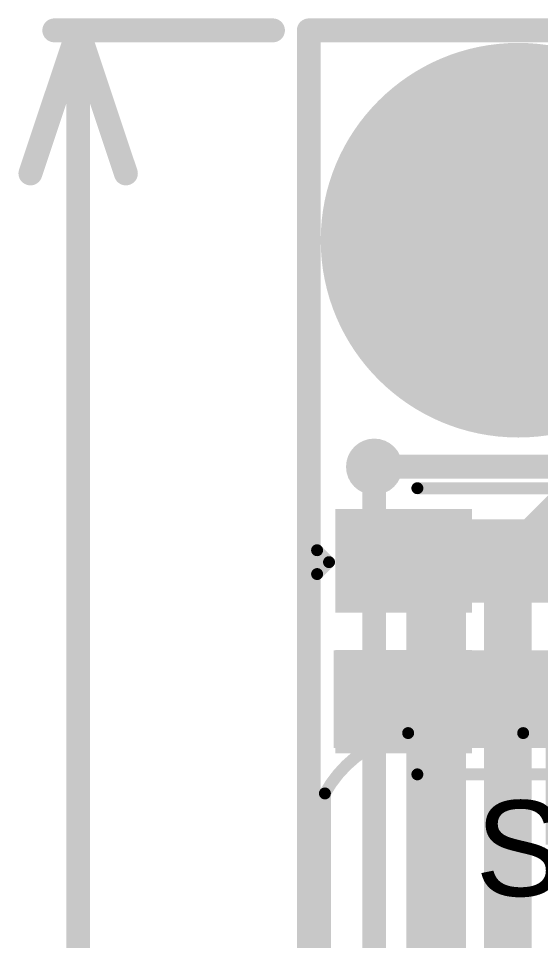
# Model space of a CAD drawing. Header units: millimetres. Extents: x -0.91 to 0.79, y -0.9 to 0.79.
# Drawn here: x -0.909 to -0.6903, y 0.4043 to 0.791 of the extents above; entities that cross this region are included whole.
import ezdxf

# ---------------------------------------------------------------- set-up
doc = ezdxf.new("R2010")
doc.units = ezdxf.units.MM
doc.header["$MEASUREMENT"] = 0
for name, color, linetype in [('BottomLayer', 5, 'Continuous'), ('BottomOverlay', 54, 'Continuous'), ('BottomPaste', 16, 'Continuous'), ('BottomSolder', 6, 'Continuous'), ('Mechanical1', 6, 'Continuous'), ('Mechanical2', 216, 'Continuous'), ('MultiLayer', 9, 'Continuous'), ('PadHoleLayer', 156, 'Continuous'), ('TopLayer', 1, 'Continuous'), ('TopOverlay', 2, 'Continuous'), ('TopPaste', 8, 'Continuous'), ('TopSolder', 216, 'Continuous'), ('ViaHoleLayer', 16, 'Continuous')]:
    doc.layers.add(name, color=color, linetype=linetype)
doc.styles.add('Arial', font='', dxfattribs={"height": 0.2})
doc.styles.get('Arial').set_extended_font_data('Arial')

# ---------------------------------------------------------------- blocks, each defined once
blk = doc.blocks.new('TS_1185EC_C_D_B__9')
at = {"layer": 'TopLayer'}
for points in [[(-0.10039, 0.04724), (-0.05118, 0.04724), (-0.05118, 0.01181), (-0.10039, 0.01181)], [(0.05118, 0.04724), (0.10039, 0.04724), (0.10039, 0.01181), (0.05118, 0.01181)], [(-0.10039, -0.01181), (-0.05118, -0.01181), (-0.05118, -0.04724), (-0.10039, -0.04724)], [(0.05118, -0.01181), (0.10039, -0.01181), (0.10039, -0.04724), (0.05118, -0.04724)]]:
    blk.add_hatch(color=1, dxfattribs=at).paths.add_polyline_path(points)
at = {"layer": 'TopPaste'}
for points in [[(-0.10039, 0.04724), (-0.05118, 0.04724), (-0.05118, 0.01181), (-0.10039, 0.01181)], [(0.05118, 0.04724), (0.10039, 0.04724), (0.10039, 0.01181), (0.05118, 0.01181)], [(-0.10039, -0.01181), (-0.05118, -0.01181), (-0.05118, -0.04724), (-0.10039, -0.04724)], [(0.05118, -0.01181), (0.10039, -0.01181), (0.10039, -0.04724), (0.05118, -0.04724)]]:
    blk.add_hatch(color=8, dxfattribs=at).paths.add_polyline_path(points)
at = {"layer": 'TopSolder'}
for points in [[(-0.10439, 0.05124), (-0.04718, 0.05124), (-0.04718, 0.00781), (-0.10439, 0.00781)], [(0.04718, 0.05124), (0.10439, 0.05124), (0.10439, 0.00781), (0.04718, 0.00781)], [(-0.10439, -0.00781), (-0.04718, -0.00781), (-0.04718, -0.05124), (-0.10439, -0.05124)], [(0.04718, -0.00781), (0.10439, -0.00781), (0.10439, -0.05124), (0.04718, -0.05124)]]:
    blk.add_hatch(color=216, dxfattribs=at).paths.add_polyline_path(points)
at = {"layer": 'TopOverlay', "const_width": 0.005}
for points in [[(-0.07, 0.06), (0.07, 0.06)], [(-0.112, 0.034), (-0.107, 0.029)], [(-0.112, 0.024), (-0.112, 0.034)], [(-0.112, 0.024), (-0.107, 0.029)], [(-0.07, -0.06), (0.07, -0.06)]]:
    blk.add_lwpolyline(points, dxfattribs=at)
at = {"layer": 'TopOverlay', "const_width": 0.0025}
for points in [[(-0.07125, 0.06, 1), (-0.06875, 0.06, 1)], [(0.06875, 0.06, 1), (0.07125, 0.06, 1)], [(-0.11325, 0.034, 1), (-0.11075, 0.034, 1)], [(-0.11325, 0.034, 1), (-0.11075, 0.034, 1)], [(-0.10825, 0.029, 1), (-0.10575, 0.029, 1)], [(-0.10825, 0.029, 1), (-0.10575, 0.029, 1)], [(-0.11325, 0.024, 1), (-0.11075, 0.024, 1)], [(-0.11325, 0.024, 1), (-0.11075, 0.024, 1)], [(-0.07125, -0.06, 1), (-0.06875, -0.06, 1)], [(0.06875, -0.06, 1), (0.07125, -0.06, 1)]]:
    blk.add_lwpolyline(points, format="xyb", close=True, dxfattribs=at)
blk = doc.blocks.new('SLF7045T__220MR90_PF_B_58')
at = {"layer": 'BottomLayer'}
for points in [[(-0.15354, 0.04331), (-0.09449, 0.04331), (-0.09449, -0.04331), (-0.15354, -0.04331)], [(0.09449, 0.04331), (0.15354, 0.04331), (0.15354, -0.04331), (0.09449, -0.04331)]]:
    blk.add_hatch(color=5, dxfattribs=at).paths.add_polyline_path(points)
at = {"layer": 'BottomPaste'}
for points in [[(-0.15354, 0.04331), (-0.09449, 0.04331), (-0.09449, -0.04331), (-0.15354, -0.04331)], [(0.09449, 0.04331), (0.15354, 0.04331), (0.15354, -0.04331), (0.09449, -0.04331)]]:
    blk.add_hatch(color=16, dxfattribs=at).paths.add_polyline_path(points)
at = {"layer": 'BottomSolder'}
for points in [[(-0.15754, 0.04731), (-0.09049, 0.04731), (-0.09049, -0.04731), (-0.15754, -0.04731)], [(0.09049, 0.04731), (0.15754, 0.04731), (0.15754, -0.04731), (0.09049, -0.04731)]]:
    blk.add_hatch(color=6, dxfattribs=at).paths.add_polyline_path(points)
at = {"layer": 'BottomOverlay', "const_width": 0.005}
for points in [[(-0.13731, 0.10487, -0.222945), (-0.112, 0.13973)], [(0.112, 0.13973, -0.222945), (0.13731, 0.10487)], [(-0.112, -0.13973, -0.222945), (-0.13731, -0.10487)], [(0.13731, -0.10487, -0.222945), (0.112, -0.13973)]]:
    blk.add_lwpolyline(points, format="xyb", dxfattribs=at)
for points in [[(0.112, 0.13973), (-0.112, 0.13973)], [(-0.13731, 0.05669), (-0.13731, 0.10487)], [(0.13731, 0.05669), (0.13731, 0.10487)], [(-0.13731, -0.10487), (-0.13731, -0.05669)], [(0.13731, -0.10487), (0.13731, -0.05669)], [(0.112, -0.13973), (-0.112, -0.13973)]]:
    blk.add_lwpolyline(points, dxfattribs=at)
at = {"layer": 'BottomOverlay', "const_width": 0.0025}
for points in [[(-0.11325, 0.13973, 1), (-0.11075, 0.13973, 1)], [(-0.11325, 0.13973, 1), (-0.11075, 0.13973, 1)], [(0.11075, 0.13973, 1), (0.11325, 0.13973, 1)], [(0.11075, 0.13973, 1), (0.11325, 0.13973, 1)], [(-0.13856, 0.10487, 1), (-0.13606, 0.10487, 1)], [(-0.13856, 0.10487, 1), (-0.13606, 0.10487, 1)], [(0.13606, 0.10487, 1), (0.13856, 0.10487, 1)], [(0.13606, 0.10487, 1), (0.13856, 0.10487, 1)], [(-0.13856, 0.05669, 1), (-0.13606, 0.05669, 1)], [(0.13606, 0.05669, 1), (0.13856, 0.05669, 1)], [(-0.13856, -0.05669, 1), (-0.13606, -0.05669, 1)], [(0.13606, -0.05669, 1), (0.13856, -0.05669, 1)], [(-0.13856, -0.10487, 1), (-0.13606, -0.10487, 1)], [(-0.13856, -0.10487, 1), (-0.13606, -0.10487, 1)], [(0.13606, -0.10487, 1), (0.13856, -0.10487, 1)], [(0.13606, -0.10487, 1), (0.13856, -0.10487, 1)], [(-0.11325, -0.13973, 1), (-0.11075, -0.13973, 1)], [(-0.11325, -0.13973, 1), (-0.11075, -0.13973, 1)], [(0.11075, -0.13973, 1), (0.11325, -0.13973, 1)], [(0.11075, -0.13973, 1), (0.11325, -0.13973, 1)]]:
    blk.add_lwpolyline(points, format="xyb", close=True, dxfattribs=at)

msp = doc.modelspace()

# ---------------------------------------------------------------- hatches: boundary and pattern name
at = {"layer": 'BottomLayer'}
h = msp.add_hatch(color=5, dxfattribs=at)
edge = h.paths.add_edge_path()
edge.add_arc((-0.69966, 0.698), 0.07874, 0, 360)
h = msp.add_hatch(color=5, dxfattribs=at)
edge = h.paths.add_edge_path()
edge.add_arc((-0.76, 0.603), 0.01181, 0, 360)
h = msp.add_hatch(color=5, dxfattribs=at)
edge = h.paths.add_edge_path()
edge.add_arc((-0.734, 0.56224), 0.01181, 0, 360)
at = {"layer": 'BottomSolder'}
h = msp.add_hatch(color=6, dxfattribs=at)
edge = h.paths.add_edge_path()
edge.add_arc((-0.69966, 0.698), 0.08274, 0, 360)
at = {"layer": 'MultiLayer'}
h = msp.add_hatch(color=9, dxfattribs=at)
edge = h.paths.add_edge_path()
edge.add_arc((-0.69966, 0.698), 0.07874, 0, 360)
at = {"layer": 'PadHoleLayer'}
h = msp.add_hatch(color=156, dxfattribs=at)
edge = h.paths.add_edge_path()
edge.add_arc((-0.69966, 0.698), 0.06102, 0, 360)
at = {"layer": 'TopLayer'}
h = msp.add_hatch(color=1, dxfattribs=at)
edge = h.paths.add_edge_path()
edge.add_arc((-0.69966, 0.698), 0.07874, 0, 360)
h = msp.add_hatch(color=1, dxfattribs=at)
edge = h.paths.add_edge_path()
edge.add_arc((-0.76, 0.603), 0.01181, 0, 360)
for points in [[(-0.77492, 0.546), (-0.56992, 0.546), (-0.56992, 0.581), (-0.77492, 0.581)], [(-0.77692, 0.485), (-0.512, 0.485), (-0.512, 0.526), (-0.77692, 0.526)]]:
    msp.add_hatch(color=1, dxfattribs=at).paths.add_polyline_path(points)
h = msp.add_hatch(color=1, dxfattribs=at)
edge = h.paths.add_edge_path()
edge.add_arc((-0.734, 0.56224), 0.01181, 0, 360)
at = {"layer": 'TopSolder'}
h = msp.add_hatch(color=216, dxfattribs=at)
edge = h.paths.add_edge_path()
edge.add_arc((-0.69966, 0.698), 0.08274, 0, 360)
at = {"layer": 'ViaHoleLayer'}
h = msp.add_hatch(color=16, dxfattribs=at)
edge = h.paths.add_edge_path()
edge.add_arc((-0.76, 0.603), 0.00591, 0, 360)
h = msp.add_hatch(color=16, dxfattribs=at)
edge = h.paths.add_edge_path()
edge.add_arc((-0.734, 0.56224), 0.00591, 0, 360)

# ---------------------------------------------------------------- linework, layer by layer
at = {"layer": 'BottomLayer'}
for points, const_width in [([(-0.704, 0.56), (-0.661, 0.603)], 0.02), ([(-0.76, 0.247), (-0.76, 0.603)], 0.01), ([(-0.734, 0.362), (-0.734, 0.56224)], 0.025), ([(-0.704, 0.374), (-0.704, 0.56)], 0.02)]:
    msp.add_lwpolyline(points, dxfattribs=dict(at, const_width=const_width))
for points, const_width in [([(-0.7625, 0.603, 1), (-0.7575, 0.603, 1)], 0.005), ([(-0.74025, 0.56224, 1), (-0.72775, 0.56224, 1)], 0.0125), ([(-0.709, 0.56, 1), (-0.699, 0.56, 1)], 0.01), ([(-0.709, 0.56, 1), (-0.699, 0.56, 1)], 0.01)]:
    msp.add_lwpolyline(points, format="xyb", close=True, dxfattribs=dict(at, const_width=const_width))
at = {"layer": 'Mechanical1', "const_width": 0.01}
for points in [[(-0.904, 0.726), (-0.884, 0.786)], [(-0.894, 0.786), (-0.8024, 0.786)], [(-0.884, 0.786), (-0.864, 0.726)], [(-0.884, 0.19354), (-0.884, 0.786)]]:
    msp.add_lwpolyline(points, dxfattribs=at)
at = {"layer": 'Mechanical1', "const_width": 0.005}
for points in [[(-0.8965, 0.786, 1), (-0.8915, 0.786, 1)], [(-0.8865, 0.786, 1), (-0.8815, 0.786, 1)], [(-0.8865, 0.786, 1), (-0.8815, 0.786, 1)], [(-0.8865, 0.786, 1), (-0.8815, 0.786, 1)], [(-0.8049, 0.786, 1), (-0.7999, 0.786, 1)], [(-0.9065, 0.726, 1), (-0.9015, 0.726, 1)], [(-0.8665, 0.726, 1), (-0.8615, 0.726, 1)]]:
    msp.add_lwpolyline(points, format="xyb", close=True, dxfattribs=at)
at = {"layer": 'Mechanical2', "const_width": 0.01}
for points in [[(-0.7874, -0.7888), (-0.7874, 0.786)], [(-0.7874, 0.786), (0.7874, 0.786)]]:
    msp.add_lwpolyline(points, dxfattribs=at)
at = {"layer": 'Mechanical2', "const_width": 0.005}
msp.add_lwpolyline([(-0.7899, 0.786, 1), (-0.7849, 0.786, 1)], format="xyb", close=True, dxfattribs=at)
msp.add_lwpolyline([(-0.7899, 0.786, 1), (-0.7849, 0.786, 1)], format="xyb", close=True, dxfattribs=at)
at = {"layer": 'TopLayer', "const_width": 0.01}
msp.add_lwpolyline([(-0.76, 0.603), (-0.628, 0.603)], dxfattribs=at)
at = {"layer": 'TopLayer', "const_width": 0.005}
msp.add_lwpolyline([(-0.7625, 0.603, 1), (-0.7575, 0.603, 1)], format="xyb", close=True, dxfattribs=at)

# ---------------------------------------------------------------- block references
msp.add_blockref('TS_1185EC_C_D_B__9', (-0.67192, 0.534))
at = {"rotation": 270}
msp.add_blockref('SLF7045T__220MR90_PF_B_58', (-0.64092, 0.354), dxfattribs=at)

# ---------------------------------------------------------------- texts
at = {"layer": 'TopOverlay', "style": 'Arial'}
msp.add_text('SW1', height=0.04, dxfattribs=at).set_placement((-0.71765, 0.42301))

doc.saveas('drawing.dxf')
